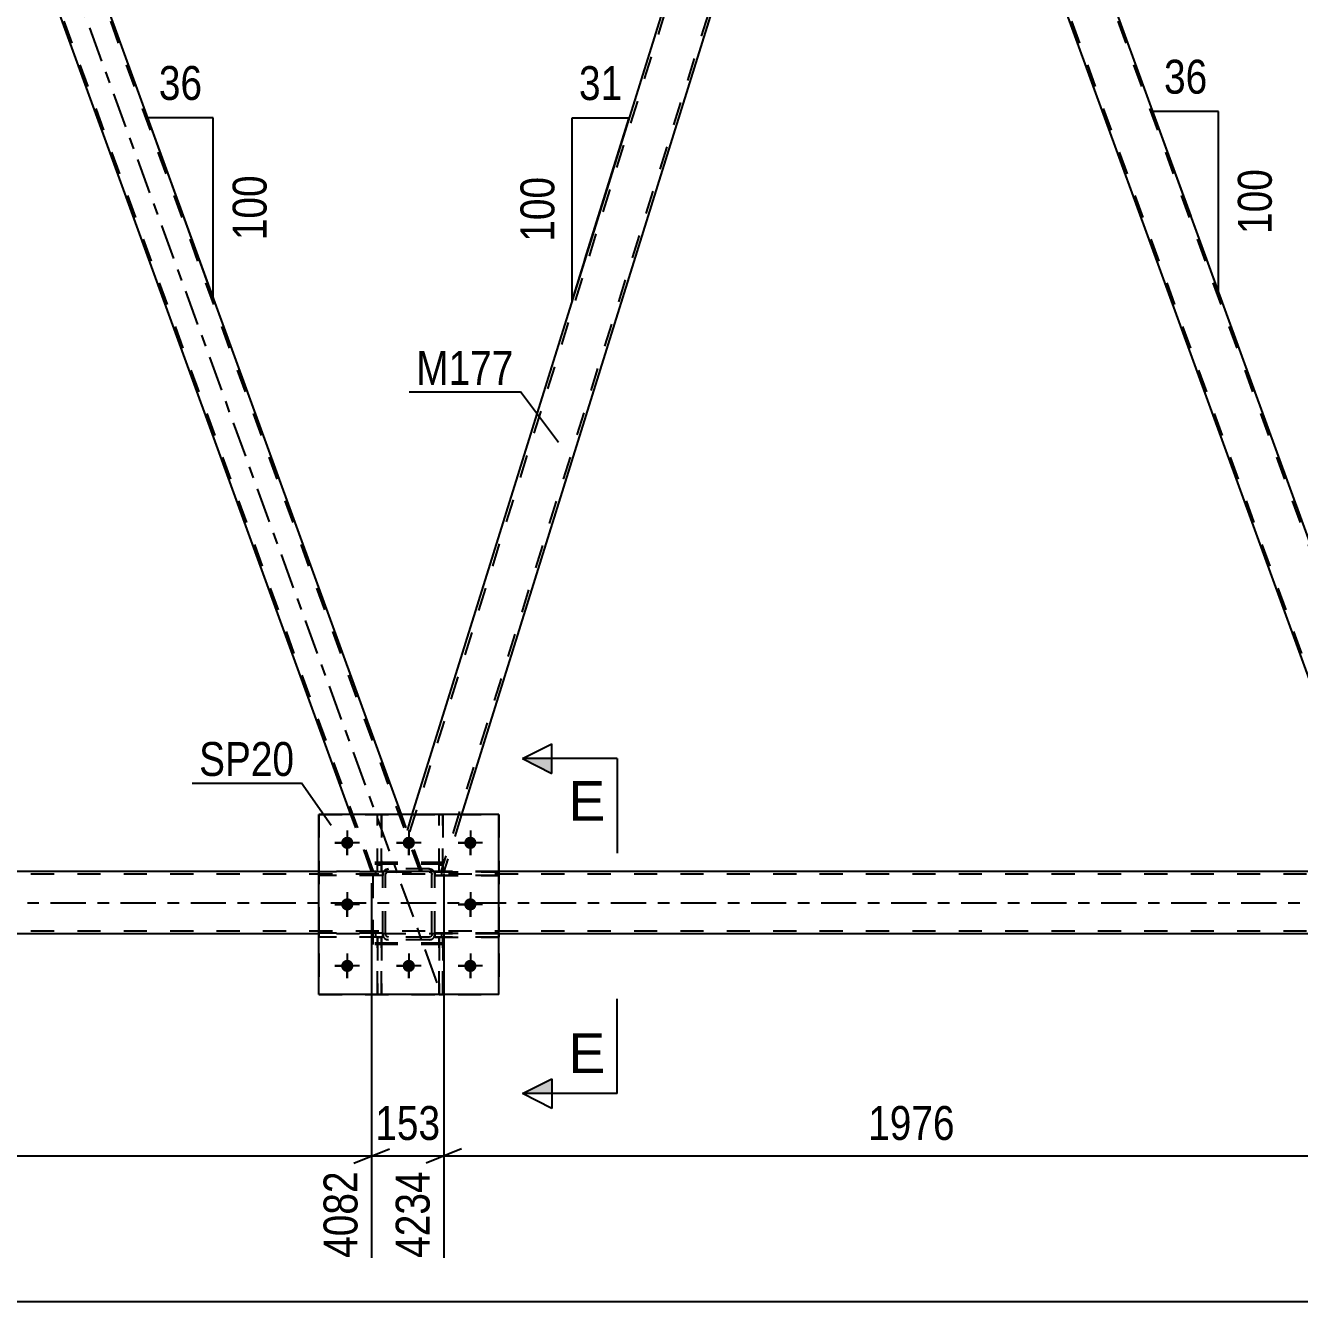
# Model space of a CAD drawing. Header units: millimetres. Extents: x -91 to 750, y -426 to 168.
# Drawn here: x 178.7 to 286.3, y -159.5 to -51.8 of the extents above; entities that cross this region are included whole.
import ezdxf

# ---------------------------------------------------------------- set-up
doc = ezdxf.new("R2010")
doc.units = ezdxf.units.MM
doc.linetypes.add('DXK_LINE_DOT2', pattern=[3.9198, 1.9599, -1.9599])
doc.linetypes.add('DXK_LINE_DOT3', pattern=[5.9187, 2.979, -0.9799, 0.9799, -0.9799])
doc.styles.add('Arial', font='ARIAL.TTF', dxfattribs={"height": 0.2})
doc.styles.add('Arial Narrow', font='ARIALN.TTF', dxfattribs={"height": 0.2})

# ---------------------------------------------------------------- blocks, each defined once
blk = doc.blocks.new('Part-814409585-4087 - 3638')
at = {"color": 7, "linetype": 'DXK_LINE_DOT2'}
for p, q in [((213.6, -123.25), (213.6, -118.4)), ((213.6, -118.4), (213.92, -118.4)), ((213.92, -118.4), (213.92, -123.25)), ((213.6, -122.65), (213.92, -122.65)), ((213.92, -123.25), (213.6, -123.25))]:
    blk.add_line(p, q, dxfattribs=at)
blk = doc.blocks.new('Part-814409585-4093 - 3638')
at = {"color": 7, "linetype": 'DXK_LINE_DOT2'}
for p, q in [((213.6, -133.6), (213.6, -128.77)), ((213.6, -128.77), (213.92, -128.77)), ((213.92, -128.77), (213.92, -133.6)), ((213.6, -129.37), (213.92, -129.37)), ((213.92, -133.6), (213.6, -133.6))]:
    blk.add_line(p, q, dxfattribs=at)
blk = doc.blocks.new('Part-814409585-4137 - 3638')
at = {"color": 2, "linetype": 'Continuous'}
for p, q in [((213.6, -118.4), (213.6, -118.4)), ((213.92, -118.4), (213.6, -118.4)), ((213.92, -118.4), (213.92, -118.4))]:
    blk.add_line(p, q, dxfattribs=at)
at = {"color": 7, "linetype": 'DXK_LINE_DOT2'}
for p, q in [((213.6, -123.25), (213.6, -118.4)), ((213.92, -123.25), (213.92, -118.4)), ((213.6, -122.65), (213.92, -122.65)), ((213.92, -123.25), (213.6, -123.25))]:
    blk.add_line(p, q, dxfattribs=at)
blk = doc.blocks.new('Part-814409585-4140 - 3638')
at = {"color": 7, "linetype": 'DXK_LINE_DOT2'}
for p, q in [((208.72, -128.77), (208.4, -128.77)), ((208.4, -128.77), (208.4, -133.6)), ((208.72, -133.6), (208.72, -128.77)), ((208.4, -129.37), (208.72, -129.37)), ((208.4, -133.6), (208.72, -133.6))]:
    blk.add_line(p, q, dxfattribs=at)
blk = doc.blocks.new('Part-814409585-4115 - 3638')
at = {"color": 7, "linetype": 'DXK_LINE_DOT2'}
for p, q in [((208.84, -123.24), (203.44, -123.24)), ((203.44, -123.24), (203.44, -123.56)), ((208.84, -123.56), (203.44, -123.56)), ((208.24, -123.56), (208.24, -123.24)), ((208.84, -123.56), (208.84, -123.24))]:
    blk.add_line(p, q, dxfattribs=at)
blk = doc.blocks.new('Bolt-814409585-3856 - 3638')
at = {"color": 1, "linetype": 'Continuous'}
for p, q in [((205.84, -119.76), (205.84, -120.46)), ((211.04, -119.76), (211.04, -120.46)), ((216.24, -119.76), (216.24, -120.46)), ((204.8, -120.8), (205.49, -120.8)), ((205.84, -121.84), (205.84, -121.15)), ((206.88, -120.8), (206.19, -120.8)), ((210, -120.8), (210.69, -120.8)), ((211.04, -121.84), (211.04, -121.15)), ((212.08, -120.8), (211.39, -120.8)), ((215.2, -120.8), (215.89, -120.8)), ((216.24, -121.84), (216.24, -121.15)), ((217.28, -120.8), (216.59, -120.8)), ((205.84, -124.96), (205.84, -125.66)), ((216.24, -124.96), (216.24, -125.66)), ((204.8, -126), (205.49, -126)), ((206.88, -126), (206.19, -126)), ((215.2, -126), (215.89, -126)), ((217.28, -126), (216.59, -126)), ((205.84, -127.04), (205.84, -126.35)), ((216.24, -127.04), (216.24, -126.35)), ((205.84, -130.16), (205.84, -130.86)), ((211.04, -130.16), (211.04, -130.86)), ((216.24, -130.16), (216.24, -130.86)), ((204.8, -131.2), (205.49, -131.2)), ((206.88, -131.2), (206.19, -131.2)), ((210, -131.2), (210.69, -131.2)), ((212.08, -131.2), (211.39, -131.2)), ((215.2, -131.2), (215.89, -131.2)), ((217.28, -131.2), (216.59, -131.2)), ((205.84, -132.24), (205.84, -131.55)), ((211.04, -132.24), (211.04, -131.55)), ((216.24, -132.24), (216.24, -131.55))]:
    blk.add_line(p, q, dxfattribs=at)
blk = doc.blocks.new('Part-814409585-4105 - 3638')
at = {"color": 7, "linetype": 'DXK_LINE_DOT2'}
for p, q in [((208.84, -123.24), (203.44, -123.24)), ((203.44, -123.56), (203.44, -123.24)), ((208.84, -123.56), (203.44, -123.56)), ((208.24, -123.56), (208.24, -123.24)), ((208.84, -123.24), (208.84, -123.56))]:
    blk.add_line(p, q, dxfattribs=at)
blk = doc.blocks.new('Part-814409585-4102 - 3638')
at = {"color": 2, "linetype": 'Continuous'}
for p, q in [((208.4, -118.4), (208.4, -118.4)), ((208.72, -118.4), (208.4, -118.4)), ((208.72, -118.4), (208.72, -118.4))]:
    blk.add_line(p, q, dxfattribs=at)
at = {"color": 7, "linetype": 'DXK_LINE_DOT2'}
for p, q in [((208.4, -123.25), (208.4, -118.4)), ((208.72, -123.25), (208.72, -118.4)), ((208.4, -122.65), (208.72, -122.65)), ((208.72, -123.25), (208.4, -123.25))]:
    blk.add_line(p, q, dxfattribs=at)
blk = doc.blocks.new('Part-814409585-3887 - 3638')
at = {"color": 7, "linetype": 'DXK_LINE_DOT2'}
for p, q in [((208.4, -133.6), (208.4, -128.77)), ((208.4, -128.77), (208.72, -128.77)), ((208.72, -128.77), (208.72, -133.6)), ((208.4, -129.37), (208.72, -129.37)), ((208.72, -133.6), (208.4, -133.6))]:
    blk.add_line(p, q, dxfattribs=at)
blk = doc.blocks.new('Part-814409585-3923 - 3638')
at = {"color": 2, "linetype": 'Continuous'}
for p, q in [((253.17, -2), (248.92, -2)), ((296.05, -119.8), (253.17, -2)), ((293.04, -123.22), (250.44, -6.2))]:
    blk.add_line(p, q, dxfattribs=at)
at = {"color": 7, "linetype": 'DXK_LINE_DOT2'}
for p, q in [((248.92, -2), (250.44, -6.2)), ((293.21, -123.22), (249.09, -2)), ((297.12, -123.22), (253, -2)), ((297.29, -123.22), (296.05, -119.8)), ((293.04, -123.22), (297.29, -123.22))]:
    blk.add_line(p, q, dxfattribs=at)
blk = doc.blocks.new('Part-814409585-3949 - 3638')
at = {"color": 7, "linetype": 'DXK_LINE_DOT2'}
for p, q in [((214.04, -122.47), (208.04, -122.47)), ((208.04, -129.27), (208.04, -122.47)), ((214.04, -129.27), (214.04, -122.47)), ((214.04, -129.27), (208.04, -129.27))]:
    blk.add_line(p, q, dxfattribs=at)
blk = doc.blocks.new('Part-814409585-3958 - 3638')
at = {"color": 2, "linetype": 'Continuous'}
for p, q in [((203.44, -123.22), (44.64, -123.22)), ((373.71, -123.22), (218.64, -123.22)), ((203.44, -128.5), (44.64, -128.5)), ((373.71, -128.5), (218.64, -128.5))]:
    blk.add_line(p, q, dxfattribs=at)
at = {"color": 7, "linetype": 'DXK_LINE_DOT2'}
for p, q in [((659.29, -123.46), (44.64, -123.46)), ((218.64, -123.22), (203.44, -123.22)), ((659.29, -128.26), (44.64, -128.26)), ((218.64, -128.5), (203.44, -128.5))]:
    blk.add_line(p, q, dxfattribs=at)
at = {"color": 7, "linetype": 'DXK_LINE_DOT3'}
blk.add_line((44.64, -125.86), (659.29, -125.86), dxfattribs=at)
blk = doc.blocks.new('Part-814409585-3976 - 3638')
at = {"color": 7, "linetype": 'DXK_LINE_DOT3'}
blk.add_line((213.45, -132.62), (162.49, 7.4), dxfattribs=at)
at = {"color": 2, "linetype": 'Continuous'}
for p, q in [((168.04, -2), (163.78, -2)), ((210.41, -118.4), (168.04, -2)), ((206.15, -118.4), (165.31, -6.2))]:
    blk.add_line(p, q, dxfattribs=at)
at = {"color": 7, "linetype": 'DXK_LINE_DOT2'}
for p, q in [((163.78, -2), (165.31, -6.2)), ((208.07, -123.22), (163.95, -2)), ((211.99, -123.22), (167.87, -2)), ((207.9, -123.22), (206.15, -118.4)), ((212.16, -123.22), (210.41, -118.4)), ((212.16, -123.22), (207.9, -123.22))]:
    blk.add_line(p, q, dxfattribs=at)
blk = doc.blocks.new('Part-814409585-3981 - 3638')
at = {"color": 7, "linetype": 'DXK_LINE_DOT2'}
for p, q in [((247.85, -2), (211.03, -120.12)), ((250.33, -5.88), (213.75, -123.22)), ((250.46, -6.25), (250.44, -6.2)), ((250.46, -6.25), (250.44, -6.2)), ((211.31, -118.4), (210.9, -119.75)), ((215.5, -118.4), (214, -123.22)), ((212.16, -123.22), (210.9, -119.75)), ((214, -123.22), (212.16, -123.22))]:
    blk.add_line(p, q, dxfattribs=at)
at = {"color": 2, "linetype": 'Continuous'}
for p, q in [((247.6, -2), (211.31, -118.4)), ((248.92, -2), (247.6, -2)), ((250.44, -6.2), (248.92, -2)), ((250.46, -6.25), (215.5, -118.4))]:
    blk.add_line(p, q, dxfattribs=at)
blk = doc.blocks.new('Bolt-814409585-3982 - 3638')
at = {"linetype": 'Continuous'}
for points in [[(206.36, -120.8, -1), (205.32, -120.8, -1)], [(211.56, -120.8, -1), (210.52, -120.8, -1)], [(216.76, -120.8, -1), (215.72, -120.8, -1)], [(206.36, -126, -1), (205.32, -126, -1)], [(216.76, -126, -1), (215.72, -126, -1)], [(206.36, -131.2, -1), (205.32, -131.2, -1)], [(211.56, -131.2, -1), (210.52, -131.2, -1)], [(216.76, -131.2, -1), (215.72, -131.2, -1)]]:
    blk.add_hatch(color=1, dxfattribs=at).paths.add_polyline_path(points)
at = {"color": 1, "linetype": 'Continuous'}
for p, q in [((205.84, -119.76), (205.84, -121.84)), ((211.04, -119.76), (211.04, -121.84)), ((216.24, -119.76), (216.24, -121.84)), ((206.88, -120.8), (204.8, -120.8)), ((212.08, -120.8), (210, -120.8)), ((217.28, -120.8), (215.2, -120.8)), ((205.84, -124.96), (205.84, -127.04)), ((216.24, -124.96), (216.24, -127.04)), ((206.88, -126), (204.8, -126)), ((217.28, -126), (215.2, -126)), ((205.84, -130.16), (205.84, -132.24)), ((211.04, -130.16), (211.04, -132.24)), ((216.24, -130.16), (216.24, -132.24)), ((206.88, -131.2), (204.8, -131.2)), ((212.08, -131.2), (210, -131.2)), ((217.28, -131.2), (215.2, -131.2))]:
    blk.add_line(p, q, dxfattribs=at)
blk = doc.blocks.new('Part-814409585-4040 - 3638')
at = {"color": 7, "linetype": 'DXK_LINE_DOT2'}
for p, q in [((214.04, -122.6), (208.04, -122.6)), ((208.04, -129.4), (208.04, -122.6)), ((214.04, -129.4), (214.04, -122.6)), ((214.04, -129.4), (208.04, -129.4))]:
    blk.add_line(p, q, dxfattribs=at)
blk = doc.blocks.new('Part-814409585-4041 - 3638')
at = {"color": 7, "linetype": 'DXK_LINE_DOT2'}
for p, q in [((208.84, -123.48), (208.88, -123.3)), ((208.88, -123.3), (208.84, -123.48)), ((208.84, -128.52), (208.84, -123.48)), ((209.08, -123.48), (209.1, -123.39)), ((209.08, -128.52), (209.08, -123.48)), ((209.1, -123.39), (209.15, -123.31)), ((209.14, -123.04), (209.32, -123)), ((209.32, -123), (209.14, -123.04)), ((209.15, -123.31), (209.23, -123.26)), ((209.23, -123.26), (209.32, -123.24)), ((212.76, -123), (209.32, -123)), ((209.32, -123.24), (212.76, -123.24)), ((212.76, -123), (212.95, -123.04)), ((212.95, -123.04), (212.76, -123)), ((212.76, -123.24), (212.85, -123.26)), ((212.85, -123.26), (212.93, -123.31)), ((212.93, -123.31), (212.98, -123.39)), ((212.98, -123.39), (213, -123.48)), ((213, -128.52), (213, -123.48)), ((213.21, -123.3), (213.24, -123.48)), ((213.24, -123.48), (213.21, -123.3)), ((213.24, -128.52), (213.24, -123.48)), ((208.88, -128.71), (208.84, -128.52)), ((208.84, -128.52), (208.88, -128.71)), ((209.1, -128.62), (209.08, -128.52)), ((209.15, -128.69), (209.1, -128.62)), ((209.32, -129), (209.14, -128.97)), ((209.14, -128.97), (209.32, -129)), ((209.23, -128.75), (209.15, -128.69)), ((209.32, -128.76), (209.23, -128.75)), ((212.76, -128.76), (209.32, -128.76)), ((212.76, -129), (209.32, -129)), ((212.85, -128.75), (212.76, -128.76)), ((212.95, -128.97), (212.76, -129)), ((212.76, -129), (212.95, -128.97)), ((212.93, -128.69), (212.85, -128.75)), ((212.98, -128.62), (212.93, -128.69)), ((213, -128.52), (212.98, -128.62)), ((213.24, -128.52), (213.21, -128.71)), ((213.21, -128.71), (213.24, -128.52))]:
    blk.add_line(p, q, dxfattribs=at)
at = {"color": 7, "linetype": 'DXK_LINE_DOT3'}
blk.add_line((211.04, -126), (211.04, -126), dxfattribs=at)
at = {"color": 7, "linetype": 'DXK_LINE_DOT2'}
for centre, start, end in [((209.32, -123.48), 112.5, 157.5), ((209.32, -123.48), 112.5, 157.5), ((212.76, -123.48), 22.5, 67.5), ((212.76, -123.48), 22.5, 67.5), ((209.32, -128.52), 202.5, 247.5), ((209.32, -128.52), 202.5, 247.5), ((212.76, -128.52), 292.5, 337.5), ((212.76, -128.52), 292.5, 337.5)]:
    blk.add_arc(centre, 0.48, start, end, dxfattribs=at)
blk = doc.blocks.new('Part-814409585-4042 - 3638')
at = {"color": 7, "linetype": 'DXK_LINE_DOT2'}
for p, q in [((203.44, -118.4), (218.64, -118.4)), ((203.44, -118.4), (203.44, -133.6)), ((218.64, -118.4), (218.64, -133.6)), ((203.44, -133.6), (218.64, -133.6))]:
    blk.add_line(p, q, dxfattribs=at)
blk = doc.blocks.new('Part-814409585-4047 - 3638')
at = {"color": 2, "linetype": 'Continuous'}
for p, q in [((218.64, -118.4), (203.44, -118.4)), ((203.44, -133.6), (203.44, -118.4)), ((218.64, -133.6), (218.64, -118.4)), ((218.64, -133.6), (203.44, -133.6))]:
    blk.add_line(p, q, dxfattribs=at)
blk = doc.blocks.new('Part-814409585-4051 - 3638')
at = {"color": 7, "linetype": 'DXK_LINE_DOT2'}
for p, q in [((213.92, -128.77), (213.6, -128.77)), ((213.6, -128.77), (213.6, -133.6)), ((213.92, -133.6), (213.92, -128.77)), ((213.6, -129.37), (213.92, -129.37)), ((213.6, -133.6), (213.92, -133.6))]:
    blk.add_line(p, q, dxfattribs=at)
blk = doc.blocks.new('Part-814409585-4119 - 3638')
at = {"color": 7, "linetype": 'DXK_LINE_DOT2'}
for p, q in [((208.84, -123.48), (208.88, -123.3)), ((208.88, -123.3), (208.84, -123.48)), ((208.84, -128.52), (208.84, -123.48)), ((209.08, -123.48), (209.1, -123.39)), ((209.08, -128.52), (209.08, -123.48)), ((209.1, -123.39), (209.15, -123.31)), ((209.14, -123.04), (209.32, -123)), ((209.32, -123), (209.14, -123.04)), ((209.15, -123.31), (209.23, -123.26)), ((209.23, -123.26), (209.32, -123.24)), ((212.76, -123), (209.32, -123)), ((209.32, -123.24), (212.76, -123.24)), ((212.76, -123), (212.95, -123.04)), ((212.95, -123.04), (212.76, -123)), ((212.76, -123.24), (212.85, -123.26)), ((212.85, -123.26), (212.93, -123.31)), ((212.93, -123.31), (212.98, -123.39)), ((212.98, -123.39), (213, -123.48)), ((213, -128.52), (213, -123.48)), ((213.21, -123.3), (213.24, -123.48)), ((213.24, -123.48), (213.21, -123.3)), ((213.24, -128.52), (213.24, -123.48)), ((208.88, -128.71), (208.84, -128.52)), ((208.84, -128.52), (208.88, -128.71)), ((209.1, -128.62), (209.08, -128.52)), ((209.15, -128.69), (209.1, -128.62)), ((209.32, -129), (209.14, -128.97)), ((209.14, -128.97), (209.32, -129)), ((209.23, -128.75), (209.15, -128.69)), ((209.32, -128.76), (209.23, -128.75)), ((212.76, -128.76), (209.32, -128.76)), ((212.76, -129), (209.32, -129)), ((212.85, -128.75), (212.76, -128.76)), ((212.95, -128.97), (212.76, -129)), ((212.76, -129), (212.95, -128.97)), ((212.93, -128.69), (212.85, -128.75)), ((212.98, -128.62), (212.93, -128.69)), ((213, -128.52), (212.98, -128.62)), ((213.24, -128.52), (213.21, -128.71)), ((213.21, -128.71), (213.24, -128.52))]:
    blk.add_line(p, q, dxfattribs=at)
at = {"color": 7, "linetype": 'DXK_LINE_DOT3'}
blk.add_line((211.04, -126), (211.04, -126), dxfattribs=at)
at = {"color": 7, "linetype": 'DXK_LINE_DOT2'}
for centre, start, end in [((209.32, -123.48), 112.5, 157.5), ((209.32, -123.48), 112.5, 157.5), ((212.76, -123.48), 22.5, 67.5), ((212.76, -123.48), 22.5, 67.5), ((209.32, -128.52), 202.5, 247.5), ((209.32, -128.52), 202.5, 247.5), ((212.76, -128.52), 292.5, 337.5), ((212.76, -128.52), 292.5, 337.5)]:
    blk.add_arc(centre, 0.48, start, end, dxfattribs=at)
blk = doc.blocks.new('Part-814409585-4062 - 3638')
at = {"color": 7, "linetype": 'DXK_LINE_DOT2'}
for p, q in [((208.4, -123.25), (208.4, -118.4)), ((208.4, -118.4), (208.72, -118.4)), ((208.72, -118.4), (208.72, -123.25)), ((208.4, -122.65), (208.72, -122.65)), ((208.72, -123.25), (208.4, -123.25))]:
    blk.add_line(p, q, dxfattribs=at)
blk = doc.blocks.new('Part-814409585-4065 - 3638')
at = {"color": 7, "linetype": 'DXK_LINE_DOT2'}
for p, q in [((218.64, -123.24), (213.24, -123.24)), ((213.24, -123.24), (213.24, -123.56)), ((213.24, -123.56), (218.64, -123.56)), ((213.84, -123.56), (213.84, -123.24)), ((218.64, -123.56), (218.64, -123.24))]:
    blk.add_line(p, q, dxfattribs=at)
blk = doc.blocks.new('Part-814409585-4068 - 3638')
at = {"color": 7, "linetype": 'DXK_LINE_DOT2'}
for p, q in [((218.64, -128.44), (213.24, -128.44)), ((213.24, -128.44), (213.24, -128.76)), ((213.24, -128.76), (218.64, -128.76)), ((213.84, -128.76), (213.84, -128.44)), ((218.64, -128.76), (218.64, -128.44))]:
    blk.add_line(p, q, dxfattribs=at)
blk = doc.blocks.new('Part-814409585-4074 - 3638')
at = {"color": 7, "linetype": 'DXK_LINE_DOT2'}
for p, q in [((213.24, -128.76), (213.24, -128.44)), ((213.24, -128.44), (218.64, -128.44)), ((218.64, -128.76), (213.24, -128.76)), ((213.84, -128.76), (213.84, -128.44)), ((218.64, -128.44), (218.64, -128.76))]:
    blk.add_line(p, q, dxfattribs=at)
blk = doc.blocks.new('Part-814409585-4108 - 3638')
at = {"color": 7, "linetype": 'DXK_LINE_DOT2'}
for p, q in [((208.84, -128.44), (203.44, -128.44)), ((203.44, -128.76), (203.44, -128.44)), ((208.84, -128.76), (203.44, -128.76)), ((208.24, -128.76), (208.24, -128.44)), ((208.84, -128.44), (208.84, -128.76))]:
    blk.add_line(p, q, dxfattribs=at)
blk = doc.blocks.new('Part-814409585-4111 - 3638')
at = {"color": 7, "linetype": 'DXK_LINE_DOT2'}
for p, q in [((213.24, -123.56), (213.24, -123.24)), ((213.24, -123.24), (218.64, -123.24)), ((218.64, -123.56), (213.24, -123.56)), ((213.84, -123.56), (213.84, -123.24)), ((218.64, -123.24), (218.64, -123.56))]:
    blk.add_line(p, q, dxfattribs=at)
blk = doc.blocks.new('Part-814409585-4118 - 3638')
at = {"color": 7, "linetype": 'DXK_LINE_DOT2'}
for p, q in [((208.84, -128.44), (203.44, -128.44)), ((203.44, -128.44), (203.44, -128.76)), ((208.84, -128.76), (203.44, -128.76)), ((208.24, -128.76), (208.24, -128.44)), ((208.84, -128.76), (208.84, -128.44))]:
    blk.add_line(p, q, dxfattribs=at)
blk = doc.blocks.new('StraightDimension-814409585-5061 - 3638')
at = {"color": 7, "linetype": 'Continuous'}
for p, q in [((207.9, -124.22), (207.9, -155.86)), ((214, -124.22), (214, -155.86)), ((206.4, -147.85), (209.4, -146.65)), ((207.9, -147.25), (214, -147.25)), ((215.5, -146.65), (212.5, -147.85))]:
    blk.add_line(p, q, dxfattribs=at)
at = {"color": 0}
blk.add_wipeout([(214.29, -146.5), (214.29, -142.3), (207.61, -142.3), (207.61, -146.5)], dxfattribs=at)
at = {"color": 0, "linetype": 'Continuous'}
blk.add_wipeout([(213.4, -147.95), (209.2, -147.95), (209.2, -156.46), (213.4, -156.46)], dxfattribs=at)
at = {"color": 3, "style": 'Arial Narrow'}
blk.add_text('153', height=2.863, dxfattribs=at).set_placement((208.21, -145.9))
at = {"color": 3, "linetype": 'Continuous', "style": 'Arial Narrow'}
blk.add_text('4234', height=2.863, rotation=90.0002, dxfattribs=at).set_placement((212.8, -155.86))
blk = doc.blocks.new('StraightDimension-814409585-5085 - 3638')
at = {"color": 7, "linetype": 'Continuous'}
for p, q in [((214, -124.22), (214, -155.86)), ((293.04, -124.22), (293.04, -155.86)), ((215.5, -146.65), (212.5, -147.85)), ((214, -147.25), (293.04, -147.25)), ((291.54, -147.85), (294.54, -146.65))]:
    blk.add_line(p, q, dxfattribs=at)
at = {"color": 0}
blk.add_wipeout([(257.78, -146.5), (257.78, -142.3), (249.26, -142.3), (249.26, -146.5)], dxfattribs=at)
at = {"color": 3, "style": 'Arial Narrow'}
blk.add_text('1976', height=2.863, dxfattribs=at).set_placement((249.86, -145.9))
at = {"color": 0, "linetype": 'Continuous'}
blk.add_wipeout([(292.44, -147.95), (288.24, -147.95), (288.24, -156.46), (292.44, -156.46)], dxfattribs=at)
at = {"color": 3, "linetype": 'Continuous', "style": 'Arial Narrow'}
blk.add_text('6210', height=2.863, rotation=90.0002, dxfattribs=at).set_placement((291.84, -155.86))
blk = doc.blocks.new('StraightDimension-814409585-5037 - 3638')
at = {"color": 7, "linetype": 'Continuous'}
for p, q in [((128.87, -124.22), (128.87, -155.86)), ((207.9, -124.22), (207.9, -155.86)), ((130.37, -146.65), (127.37, -147.85)), ((128.87, -147.25), (207.9, -147.25)), ((206.4, -147.85), (209.4, -146.65))]:
    blk.add_line(p, q, dxfattribs=at)
at = {"color": 0}
blk.add_wipeout([(172.64, -146.5), (172.64, -142.3), (164.13, -142.3), (164.13, -146.5)], dxfattribs=at)
at = {"color": 3, "style": 'Arial Narrow'}
blk.add_text('1976', height=2.863, dxfattribs=at).set_placement((164.73, -145.9))
at = {"color": 0, "linetype": 'Continuous'}
blk.add_wipeout([(207.3, -147.95), (203.1, -147.95), (203.1, -156.46), (207.3, -156.46)], dxfattribs=at)
at = {"color": 3, "linetype": 'Continuous', "style": 'Arial Narrow'}
blk.add_text('4082', height=2.863, rotation=90.0002, dxfattribs=at).set_placement((206.7, -155.86))
blk = doc.blocks.new('StraightDimension-814409585-4943 - 3638')
at = {"color": 7, "linetype": 'Continuous'}
blk.add_line((-0.64, -159.55), (670.15, -159.55), dxfattribs=at)
blk = doc.blocks.new('AngleDimension-814409585-4244 - 3638')
at = {"color": 7, "linetype": 'Continuous'}
for p, q in [((277.15, -67.87), (273.92, -59.01)), ((279.46, -59.01), (273.92, -59.01)), ((279.46, -74.23), (273.92, -59.01)), ((279.46, -74.23), (279.46, -59.01))]:
    blk.add_line(p, q, dxfattribs=at)
at = {"color": 0}
for points in [[(279.12, -58.11), (279.12, -53.91), (274.26, -53.91), (274.26, -58.11)], [(284.56, -63.28), (280.36, -63.28), (280.36, -69.96), (284.56, -69.96)]]:
    blk.add_wipeout(points, dxfattribs=at)
at = {"color": 3, "style": 'Arial Narrow'}
blk.add_text('36', height=2.863, dxfattribs=at).set_placement((274.86, -57.51))
blk.add_text('100', height=2.863, rotation=90.0002, dxfattribs=at).set_placement((283.96, -69.36))
blk = doc.blocks.new('AngleDimension-814409585-4258 - 3638')
at = {"color": 7, "linetype": 'Continuous'}
for p, q in [((224.84, -59.55), (229.66, -59.55)), ((224.84, -75.01), (229.66, -59.55)), ((224.84, -75.01), (224.84, -59.55)), ((225.92, -71.53), (229.66, -59.55))]:
    blk.add_line(p, q, dxfattribs=at)
at = {"color": 0}
for points in [[(229.68, -58.65), (229.68, -54.45), (224.82, -54.45), (224.82, -58.65)], [(223.94, -63.94), (219.74, -63.94), (219.74, -70.62), (223.94, -70.62)]]:
    blk.add_wipeout(points, dxfattribs=at)
at = {"color": 3, "style": 'Arial Narrow'}
blk.add_text('31', height=2.863, dxfattribs=at).set_placement((225.42, -58.05))
blk.add_text('100', height=2.863, rotation=90.0002, dxfattribs=at).set_placement((223.34, -70.02))
blk = doc.blocks.new('AngleDimension-814409585-4272 - 3638')
at = {"color": 7, "linetype": 'Continuous'}
for p, q in [((190.38, -63.39), (188.98, -59.54)), ((194.52, -59.54), (188.98, -59.54)), ((194.52, -74.76), (188.98, -59.54)), ((194.52, -74.76), (194.52, -59.54))]:
    blk.add_line(p, q, dxfattribs=at)
at = {"color": 0}
for points in [[(194.18, -58.64), (194.18, -54.44), (189.32, -54.44), (189.32, -58.64)], [(199.62, -63.81), (195.42, -63.81), (195.42, -70.49), (199.62, -70.49)]]:
    blk.add_wipeout(points, dxfattribs=at)
at = {"color": 3, "style": 'Arial Narrow'}
blk.add_text('36', height=2.863, dxfattribs=at).set_placement((189.92, -58.04))
blk.add_text('100', height=2.863, rotation=90.0002, dxfattribs=at).set_placement((199.02, -69.89))
blk = doc.blocks.new('Mark-814409585-3977 - 3638')
at = {"color": 30, "linetype": 'Continuous'}
for p in [(211.07, -82.71), (223.69, -86.99)]:
    blk.add_line(p, (220.49, -82.71), dxfattribs=at)
at = {"color": 0}
blk.add_wipeout([(219.89, -82.11), (219.89, -79.11), (211.67, -79.11), (211.67, -82.11)], dxfattribs=at)
blk.add_wipeout([(219.89, -82.11), (219.89, -79.11), (211.67, -79.11), (211.67, -82.11)], dxfattribs=at)
at = {"color": 3, "style": 'Arial Narrow'}
blk.add_text('M177', height=2.863, dxfattribs=at).set_placement((211.67, -82.11))
blk = doc.blocks.new('SectionMark-814409585-5434 - 3638')
at = {"linetype": 'Continuous'}
for points in [[(223.14, -113.68), (223.14, -114.93), (220.64, -113.68)], [(223.14, -140.74), (223.14, -141.99), (220.64, -141.99)]]:
    blk.add_hatch(color=6, dxfattribs=at).paths.add_polyline_path(points)
at = {"color": 6, "linetype": 'Continuous'}
for p, q in [((220.64, -113.68), (223.14, -112.43)), ((223.14, -114.93), (223.14, -112.43)), ((228.64, -113.68), (220.64, -113.68)), ((220.64, -113.68), (223.14, -114.93)), ((228.64, -113.68), (228.64, -121.68)), ((228.64, -141.99), (228.64, -133.99)), ((220.64, -141.99), (223.14, -140.74)), ((223.14, -140.74), (223.14, -143.24)), ((228.64, -141.99), (220.64, -141.99)), ((223.14, -143.24), (220.64, -141.99))]:
    blk.add_line(p, q, dxfattribs=at)
at = {"color": 0, "linetype": 'Continuous'}
for points in [[(227.64, -118.93), (227.64, -115.43), (224.53, -115.43), (224.53, -118.93)], [(227.64, -140.24), (227.64, -136.74), (224.53, -136.74), (224.53, -140.24)]]:
    blk.add_wipeout(points, dxfattribs=at)
at = {"color": 3, "linetype": 'Continuous', "style": 'Arial'}
for p in [(224.53, -118.93), (224.53, -140.24)]:
    blk.add_text('E', height=3.34, dxfattribs=at).set_placement(p)
blk = doc.blocks.new('Mark-814409585-4043 - 3638')
at = {"color": 30, "linetype": 'Continuous'}
for p in [(192.72, -115.75), (204.49, -119.33)]:
    blk.add_line(p, (201.96, -115.75), dxfattribs=at)
at = {"color": 0}
blk.add_wipeout([(201.36, -115.15), (201.36, -112.15), (193.32, -112.15), (193.32, -115.15)], dxfattribs=at)
blk.add_wipeout([(201.36, -115.15), (201.36, -112.15), (193.32, -112.15), (193.32, -115.15)], dxfattribs=at)
at = {"color": 3, "style": 'Arial Narrow'}
blk.add_text('SP20', height=2.863, dxfattribs=at).set_placement((193.32, -115.15))

msp = doc.modelspace()

# ---------------------------------------------------------------- block references
for name in ['Part-814409585-3976 - 3638', 'Part-814409585-3981 - 3638', 'Part-814409585-3923 - 3638', 'Part-814409585-4042 - 3638', 'Part-814409585-4047 - 3638', 'Part-814409585-4102 - 3638', 'Part-814409585-4062 - 3638', 'Part-814409585-4087 - 3638', 'Part-814409585-4137 - 3638', 'Bolt-814409585-3856 - 3638', 'Bolt-814409585-3982 - 3638', 'Part-814409585-3949 - 3638', 'Part-814409585-4040 - 3638', 'Part-814409585-3958 - 3638', 'Part-814409585-4115 - 3638', 'Part-814409585-4105 - 3638', 'Part-814409585-4041 - 3638', 'Part-814409585-4119 - 3638', 'Part-814409585-4065 - 3638', 'Part-814409585-4111 - 3638', 'Part-814409585-4108 - 3638', 'Part-814409585-4118 - 3638', 'Part-814409585-4140 - 3638', 'Part-814409585-3887 - 3638', 'Part-814409585-4068 - 3638', 'Part-814409585-4074 - 3638', 'Part-814409585-4093 - 3638', 'Part-814409585-4051 - 3638']:
    msp.add_blockref(name, (0, 0))

# ---------------------------------------------------------------- next in the draw order: block references
msp.add_blockref('StraightDimension-814409585-5061 - 3638', (0, 0))

# ---------------------------------------------------------------- next in the draw order: block references
for name in ['StraightDimension-814409585-5037 - 3638', 'StraightDimension-814409585-5085 - 3638']:
    msp.add_blockref(name, (0, 0))

# ---------------------------------------------------------------- next in the draw order: block references
msp.add_blockref('StraightDimension-814409585-4943 - 3638', (0, 0))

# ---------------------------------------------------------------- next in the draw order: block references
for name in ['AngleDimension-814409585-4272 - 3638', 'AngleDimension-814409585-4258 - 3638', 'AngleDimension-814409585-4244 - 3638', 'Mark-814409585-3977 - 3638', 'Mark-814409585-4043 - 3638', 'SectionMark-814409585-5434 - 3638']:
    msp.add_blockref(name, (0, 0))

doc.saveas('drawing.dxf')
